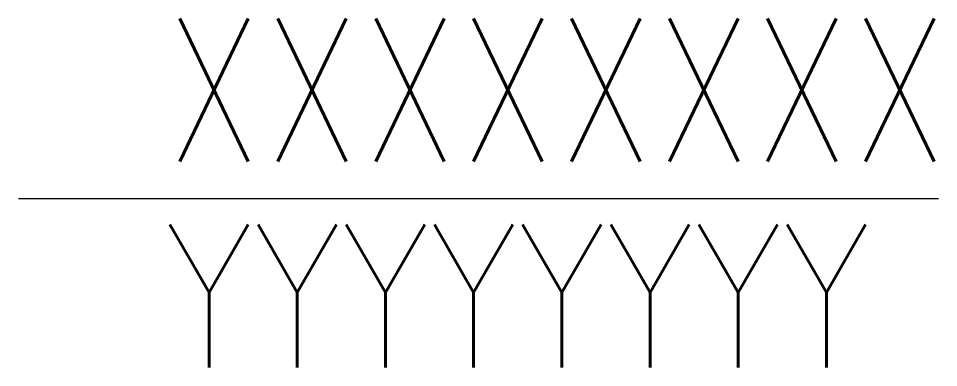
# Model space of a CAD drawing. Extents: x 0 to 19.3, y -3.5 to 3.8.
import ezdxf

# ---------------------------------------------------------------- set-up
doc = ezdxf.new("R2010")
doc.units = 0
doc.styles.get("Standard").update_dxf_attribs({"font": 'txt1.shx', "width": 0.8, "bigfont": 'hztxt.shx'})

msp = doc.modelspace()

# ---------------------------------------------------------------- linework, layer by layer
msp.add_line((19.322, 0), (0, 0))

# ---------------------------------------------------------------- texts
at = {"color": 7, "width": 0.8}
for tag, p in [('XXXXXXXX', (3.079, 0.785)), ('YYYYYYYY', (3.079, -3.535))]:
    msp.add_attdef(tag, p, '', height=3, dxfattribs=at)

doc.saveas('drawing.dxf')
